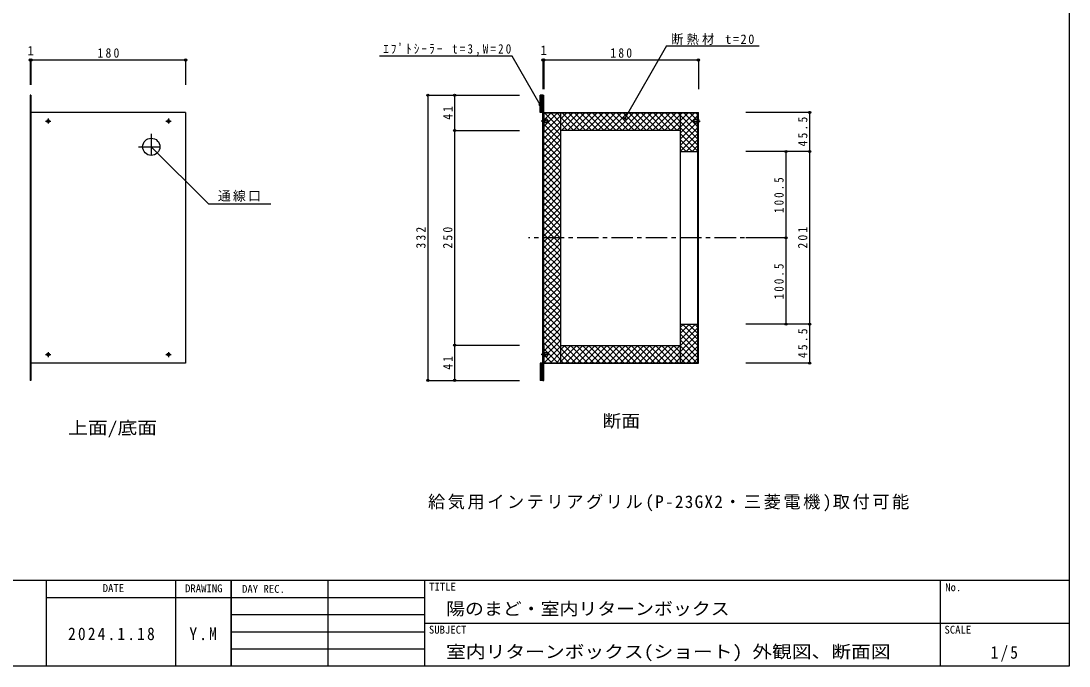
# Model space of a CAD drawing. Units: millimetres at full size, sheet at 1:5. Extents: x -2292 to 1828, y -1273 to 1617.
# Drawn here: x 608 to 1828, y 212 to 963 of the extents above; entities that cross this region are included whole.
import ezdxf
from ezdxf.enums import TextEntityAlignment as Align

# ---------------------------------------------------------------- set-up
doc = ezdxf.new("R2010")
doc.units = ezdxf.units.MM
doc.header["$LTSCALE"] = 5
doc.header["$PDMODE"] = 32
doc.header["$PDSIZE"] = 2.5
doc.linetypes.add('CHAIN1', pattern=[8, 5, -1, 1, -1])
doc.layers.add('0-0', color=4, linetype='Continuous')
doc.layers.add('F-0', color=2, linetype='Continuous')
doc.styles.add('ＭＳ ゴシック', font='')
doc.styles.get('ＭＳ ゴシック').set_extended_font_data('MS Gothic')

msp = doc.modelspace()

# ---------------------------------------------------------------- linework, layer by layer
at = {"layer": '0-0'}
for p, q in [((1359.814, 934.336), (1311.056, 849.884)), ((1359.814, 934.336), (1467.378, 934.336)), ((619.956, 918.012), (618.956, 918.012)), ((618.956, 918.012), (618.956, 888.952)), ((619.956, 918.012), (619.956, 888.952)), ((619.956, 918.012), (619.956, 888.952)), ((619.956, 918.012), (619.956, 900.698)), ((619.956, 918.012), (619.956, 888.952)), ((619.956, 918.012), (799.956, 918.012)), ((619.956, 918.012), (619.956, 888.952)), ((799.956, 918.012), (799.956, 888.952)), ((1180.181, 922.252), (1025.797, 922.252)), ((1212.761, 865.822), (1180.181, 922.252)), ((1215.761, 918.012), (1216.761, 918.012)), ((1215.761, 918.012), (1215.761, 884.168)), ((1216.761, 918.012), (1216.761, 884.168)), ((1216.761, 918.012), (1396.761, 918.012)), ((1216.761, 918.012), (1216.761, 884.168)), ((1396.761, 918.012), (1396.761, 884.168)), ((1081.833, 876.925), (1081.833, 544.925)), ((1081.833, 876.925), (1188.637, 876.925)), ((1113.086, 876.925), (1113.086, 835.925)), ((1113.086, 876.925), (1188.637, 876.925)), ((1212.761, 856.925), (1212.761, 876.925)), ((1215.761, 876.925), (1212.761, 876.925)), ((1213.261, 856.925), (1213.261, 876.925)), ((1213.761, 856.925), (1213.761, 876.925)), ((1214.261, 856.925), (1214.261, 876.925)), ((1214.761, 856.925), (1214.761, 876.925)), ((1215.261, 856.925), (1215.261, 876.925)), ((1215.761, 856.925), (1212.761, 856.925)), ((1217.261, 841.074), (1232.611, 856.425)), ((1217.261, 848.145), (1225.54, 856.425)), ((1217.261, 855.216), (1218.469, 856.425)), ((1217.831, 856.425), (1236.761, 837.495)), ((1224.902, 856.425), (1236.761, 844.566)), ((1231.974, 856.425), (1236.761, 851.638)), ((1236.761, 842.582), (1250.604, 856.425)), ((1236.761, 849.653), (1243.533, 856.425)), ((1237.675, 836.425), (1257.675, 856.425)), ((1238.337, 856.425), (1258.337, 836.425)), ((1244.746, 836.425), (1264.746, 856.425)), ((1245.408, 856.425), (1265.408, 836.425)), ((1251.817, 836.425), (1271.817, 856.425)), ((1252.48, 856.425), (1272.48, 836.425)), ((1258.888, 836.425), (1278.888, 856.425)), ((1259.551, 856.425), (1279.551, 836.425)), ((1265.959, 836.425), (1285.959, 856.425)), ((1266.622, 856.425), (1286.622, 836.425)), ((1273.03, 836.425), (1293.03, 856.425)), ((1273.693, 856.425), (1293.693, 836.425)), ((1280.101, 836.425), (1300.101, 856.425)), ((1280.764, 856.425), (1300.764, 836.425)), ((1287.172, 836.425), (1307.172, 856.425)), ((1287.835, 856.425), (1307.835, 836.425)), ((1294.243, 836.425), (1314.243, 856.425)), ((1294.906, 856.425), (1314.906, 836.425)), ((1301.315, 836.425), (1321.315, 856.425)), ((1301.977, 856.425), (1321.977, 836.425)), ((1308.386, 836.425), (1328.386, 856.425)), ((1309.048, 856.425), (1329.048, 836.425)), ((1315.457, 836.425), (1335.457, 856.425)), ((1316.119, 856.425), (1336.119, 836.425)), ((1322.528, 836.425), (1342.528, 856.425)), ((1323.19, 856.425), (1343.19, 836.425)), ((1329.599, 836.425), (1349.599, 856.425)), ((1330.261, 856.425), (1350.261, 836.425)), ((1336.67, 836.425), (1356.67, 856.425)), ((1337.332, 856.425), (1357.332, 836.425)), ((1343.741, 836.425), (1363.741, 856.425)), ((1344.403, 856.425), (1364.403, 836.425)), ((1350.812, 836.425), (1370.812, 856.425)), ((1351.474, 856.425), (1371.474, 836.425)), ((1357.883, 836.425), (1377.883, 856.425)), ((1358.546, 856.425), (1396.261, 818.71)), ((1364.954, 836.425), (1384.954, 856.425)), ((1365.617, 856.425), (1396.261, 825.781)), ((1372.025, 836.425), (1392.025, 856.425)), ((1372.688, 856.425), (1396.261, 832.852)), ((1379.759, 856.425), (1395.761, 840.423)), ((1386.83, 856.425), (1395.761, 847.494)), ((1393.901, 856.425), (1395.761, 854.565)), ((1526.246, 856.925), (1451.818, 856.925)), ((1526.246, 856.925), (1451.818, 856.925)), ((1526.246, 856.925), (1451.818, 856.925)), ((1526.246, 856.925), (1526.246, 811.425)), ((1215.761, 850.125), (1215.761, 843.725)), ((1215.761, 848.525), (1217.261, 848.525)), ((1215.761, 845.325), (1217.261, 845.325)), ((1216.761, 833.503), (1236.761, 853.503)), ((1216.761, 826.432), (1236.761, 846.432)), ((1217.261, 849.924), (1236.761, 830.424)), ((1217.261, 848.425), (1217.261, 845.425)), ((1217.261, 842.853), (1236.761, 823.353)), ((1220.561, 848.925), (1217.761, 848.925)), ((1220.561, 844.925), (1217.761, 844.925)), ((1221.061, 848.425), (1221.061, 845.425)), ((1236.761, 850.93), (1251.266, 836.425)), ((1236.761, 843.859), (1244.195, 836.425)), ((1375.761, 833.089), (1395.761, 853.089)), ((1375.761, 826.018), (1395.761, 846.018)), ((1391.961, 845.425), (1391.961, 848.425)), ((1392.461, 848.925), (1395.261, 848.925)), ((1392.461, 844.925), (1395.261, 844.925)), ((1396.761, 848.525), (1395.761, 848.525)), ((1395.761, 845.425), (1395.761, 848.425)), ((1396.761, 845.325), (1395.761, 845.325)), ((1396.761, 843.725), (1396.761, 850.125)), ((1113.086, 835.925), (1188.637, 835.925)), ((1113.086, 835.925), (1113.086, 585.925)), ((1216.761, 819.361), (1236.761, 839.361)), ((1216.761, 812.29), (1236.761, 832.29)), ((1217.261, 835.782), (1236.761, 816.282)), ((1236.761, 836.788), (1237.124, 836.425)), ((1375.761, 818.947), (1395.761, 838.947)), ((1375.761, 811.876), (1396.261, 832.376)), ((1375.761, 832.138), (1396.261, 811.638)), ((1216.761, 805.219), (1236.761, 825.219)), ((1216.761, 798.148), (1236.761, 818.148)), ((1217.261, 828.711), (1236.761, 809.211)), ((1217.261, 821.64), (1236.761, 802.14)), ((1375.761, 825.067), (1389.403, 811.425)), ((1375.761, 817.996), (1382.332, 811.425)), ((1382.381, 811.425), (1396.261, 825.305)), ((1389.452, 811.425), (1396.261, 818.234)), ((759.956, 816.925), (826.414, 750.467)), ((1215.761, 610.425), (1215.761, 811.425)), ((1216.761, 610.425), (1216.761, 811.425)), ((1216.761, 791.076), (1236.761, 811.076)), ((1217.261, 814.569), (1236.761, 795.069)), ((1217.261, 807.498), (1236.761, 787.998)), ((1375.761, 610.425), (1375.761, 811.425)), ((1396.261, 610.425), (1396.261, 811.425)), ((1396.761, 610.425), (1396.761, 811.425)), ((1526.246, 811.425), (1451.818, 811.425)), ((1498.633, 811.425), (1451.818, 811.425)), ((1498.633, 811.425), (1498.633, 710.925)), ((1526.246, 811.425), (1526.246, 610.425)), ((1216.761, 784.005), (1236.761, 804.005)), ((1216.761, 776.934), (1236.761, 796.934)), ((1217.261, 800.427), (1236.761, 780.927)), ((1217.261, 793.356), (1236.761, 773.856)), ((1216.761, 769.863), (1236.761, 789.863)), ((1216.761, 762.792), (1236.761, 782.792)), ((1217.261, 786.285), (1236.761, 766.785)), ((1216.761, 755.721), (1236.761, 775.721)), ((1216.761, 748.65), (1236.761, 768.65)), ((1217.261, 779.214), (1236.761, 759.714)), ((1217.261, 772.143), (1236.761, 752.643)), ((1216.761, 741.579), (1236.761, 761.579)), ((1217.261, 765.072), (1236.761, 745.572)), ((1217.261, 758), (1236.761, 738.5)), ((826.414, 750.467), (899.001, 750.467)), ((1216.761, 734.508), (1236.761, 754.508)), ((1216.761, 727.437), (1236.761, 747.437)), ((1217.261, 750.929), (1236.761, 731.429)), ((1216.761, 720.366), (1236.761, 740.366)), ((1216.761, 713.295), (1236.761, 733.295)), ((1217.261, 743.858), (1236.761, 724.358)), ((1217.261, 736.787), (1236.761, 717.287)), ((1216.761, 706.224), (1236.761, 726.224)), ((1217.261, 729.716), (1236.761, 710.216)), ((1217.261, 722.645), (1236.761, 703.145)), ((1216.537, 691.857), (1236.537, 711.857)), ((1216.761, 699.153), (1236.761, 719.153)), ((1217.037, 715.35), (1236.537, 695.85)), ((1217.037, 708.279), (1236.537, 688.779)), ((1498.633, 710.925), (1451.818, 710.925)), ((1498.633, 710.925), (1498.633, 610.425)), ((1216.537, 684.786), (1236.537, 704.786)), ((1216.537, 677.715), (1236.537, 697.715)), ((1217.037, 701.208), (1236.537, 681.708)), ((1216.537, 670.644), (1236.537, 690.644)), ((1216.537, 663.573), (1236.537, 683.573)), ((1217.037, 694.137), (1236.537, 674.637)), ((1217.037, 687.066), (1236.537, 667.566)), ((1216.537, 656.502), (1236.537, 676.502)), ((1217.037, 679.995), (1236.537, 660.495)), ((1217.037, 672.924), (1236.537, 653.424)), ((1216.537, 649.431), (1236.537, 669.431)), ((1216.537, 642.36), (1236.537, 662.36)), ((1217.037, 665.852), (1236.537, 646.352)), ((1217.037, 658.781), (1236.537, 639.281)), ((1216.537, 635.289), (1236.537, 655.289)), ((1216.537, 628.218), (1236.537, 648.218)), ((1217.037, 651.71), (1236.537, 632.21)), ((1216.537, 621.147), (1236.537, 641.147)), ((1217.037, 644.639), (1236.537, 625.139)), ((1217.037, 637.568), (1236.537, 618.068)), ((1216.537, 614.076), (1236.537, 634.076)), ((1216.537, 607.005), (1236.537, 627.005)), ((1217.037, 630.497), (1236.537, 610.997)), ((1217.037, 623.426), (1236.537, 603.926)), ((1216.537, 599.933), (1236.537, 619.933)), ((1216.537, 592.862), (1236.537, 612.862)), ((1217.037, 616.355), (1236.537, 596.855)), ((1375.761, 592.673), (1393.513, 610.425)), ((1375.761, 599.744), (1386.442, 610.425)), ((1375.761, 606.815), (1379.37, 610.425)), ((1378.271, 610.425), (1396.261, 592.435)), ((1385.342, 610.425), (1396.261, 599.506)), ((1392.413, 610.425), (1396.261, 606.578)), ((1526.246, 610.425), (1451.818, 610.425)), ((1498.633, 610.425), (1451.818, 610.425)), ((1216.537, 585.791), (1236.537, 605.791)), ((1216.537, 578.72), (1236.537, 598.72)), ((1217.037, 609.284), (1236.537, 589.784)), ((1217.037, 602.213), (1236.761, 582.489)), ((1362.655, 565.425), (1396.261, 599.031)), ((1375.761, 585.602), (1396.261, 606.102)), ((1375.761, 605.864), (1396.261, 585.364)), ((1375.761, 598.793), (1396.261, 578.293)), ((1113.086, 585.925), (1188.637, 585.925)), ((1113.086, 585.925), (1113.086, 544.925)), ((1216.761, 595.866), (1236.761, 575.866)), ((1216.761, 588.795), (1236.761, 568.795)), ((1217.261, 572.373), (1236.761, 591.873)), ((1369.726, 565.425), (1396.261, 591.96)), ((1375.761, 591.722), (1396.261, 571.222)), ((1215.761, 578.125), (1215.761, 571.725)), ((1215.761, 576.525), (1217.261, 576.525)), ((1215.761, 573.325), (1217.261, 573.325)), ((1217.261, 579.444), (1223.241, 585.425)), ((1217.261, 581.224), (1233.06, 565.425)), ((1217.261, 576.425), (1217.261, 573.425)), ((1217.261, 574.153), (1225.989, 565.425)), ((1217.383, 565.425), (1236.761, 584.802)), ((1220.561, 576.925), (1217.761, 576.925)), ((1221.061, 576.425), (1221.061, 573.425)), ((1224.454, 565.425), (1236.761, 577.731)), ((1236.761, 566.81), (1255.376, 585.425)), ((1236.761, 573.881), (1248.304, 585.425)), ((1236.761, 580.952), (1241.233, 585.425)), ((1236.761, 582.23), (1253.566, 565.425)), ((1236.761, 575.159), (1246.495, 565.425)), ((1240.637, 585.425), (1260.637, 565.425)), ((1242.447, 565.425), (1262.447, 585.425)), ((1247.708, 585.425), (1267.708, 565.425)), ((1249.518, 565.425), (1269.518, 585.425)), ((1254.779, 585.425), (1274.779, 565.425)), ((1256.589, 565.425), (1276.589, 585.425)), ((1261.85, 585.425), (1281.85, 565.425)), ((1263.66, 565.425), (1283.66, 585.425)), ((1268.921, 585.425), (1288.921, 565.425)), ((1270.731, 565.425), (1290.731, 585.425)), ((1275.992, 585.425), (1295.992, 565.425)), ((1277.802, 565.425), (1297.802, 585.425)), ((1283.063, 585.425), (1303.063, 565.425)), ((1284.873, 565.425), (1304.873, 585.425)), ((1290.134, 585.425), (1310.134, 565.425)), ((1291.944, 565.425), (1311.944, 585.425)), ((1297.205, 585.425), (1317.205, 565.425)), ((1299.015, 565.425), (1319.015, 585.425)), ((1304.276, 585.425), (1324.276, 565.425)), ((1306.086, 565.425), (1326.086, 585.425)), ((1311.347, 585.425), (1331.347, 565.425)), ((1313.157, 565.425), (1333.157, 585.425)), ((1318.419, 585.425), (1338.419, 565.425)), ((1320.228, 565.425), (1340.228, 585.425)), ((1325.49, 585.425), (1345.49, 565.425)), ((1327.299, 565.425), (1347.299, 585.425)), ((1332.561, 585.425), (1352.561, 565.425)), ((1334.37, 565.425), (1354.37, 585.425)), ((1339.632, 585.425), (1359.632, 565.425)), ((1341.442, 565.425), (1361.442, 585.425)), ((1346.703, 585.425), (1366.703, 565.425)), ((1348.513, 565.425), (1368.513, 585.425)), ((1353.774, 585.425), (1373.774, 565.425)), ((1355.584, 565.425), (1375.584, 585.425)), ((1360.845, 585.425), (1380.845, 565.425)), ((1367.916, 585.425), (1387.916, 565.425)), ((1374.987, 585.425), (1394.987, 565.425)), ((1376.797, 565.425), (1396.261, 584.889)), ((1383.868, 565.425), (1396.261, 577.817)), ((1212.761, 564.925), (1212.761, 544.925)), ((1215.761, 564.925), (1212.761, 564.925)), ((1213.261, 564.925), (1213.261, 544.925)), ((1213.761, 564.925), (1213.761, 544.925)), ((1214.261, 564.925), (1214.261, 544.925)), ((1214.761, 564.925), (1214.761, 544.925)), ((1215.261, 564.925), (1215.261, 544.925)), ((1217.261, 567.082), (1218.918, 565.425)), ((1220.561, 572.925), (1217.761, 572.925)), ((1231.525, 565.425), (1236.761, 570.66)), ((1236.761, 568.088), (1239.424, 565.425)), ((1390.939, 565.425), (1396.261, 570.746)), ((1526.246, 564.925), (1451.818, 564.925)), ((1526.246, 564.925), (1451.818, 564.925)), ((1081.833, 544.925), (1188.637, 544.925)), ((1113.086, 544.925), (1188.637, 544.925)), ((1215.761, 544.925), (1212.761, 544.925))]:
    msp.add_line(p, q, dxfattribs=at)
at = {"layer": '0-0', "color": 7}
for p, q in [((618.956, 876.925), (618.956, 544.925)), ((619.956, 876.925), (618.956, 876.925)), ((619.956, 876.925), (619.956, 544.925)), ((1215.761, 876.925), (1216.761, 876.925)), ((1215.761, 811.425), (1215.761, 876.925)), ((1216.761, 811.425), (1216.761, 876.925)), ((799.956, 856.925), (619.956, 856.925)), ((799.956, 856.925), (799.956, 564.925)), ((1216.761, 856.925), (1396.761, 856.925)), ((1217.261, 836.425), (1217.261, 856.425)), ((1217.261, 856.425), (1395.761, 856.425)), ((1236.761, 565.425), (1236.761, 856.425)), ((1375.761, 811.425), (1375.761, 856.425)), ((1395.761, 836.925), (1395.761, 856.425)), ((1396.261, 811.425), (1396.261, 856.925)), ((1396.761, 811.425), (1396.761, 856.925)), ((1216.761, 836.925), (1217.261, 836.925)), ((1236.761, 836.425), (1375.761, 836.425)), ((1395.761, 836.925), (1396.261, 836.925)), ((1216.761, 811.425), (1215.761, 811.425)), ((1375.761, 811.425), (1396.761, 811.425)), ((1216.761, 610.425), (1215.761, 610.425)), ((1215.761, 544.925), (1215.761, 610.425)), ((1216.761, 544.925), (1216.761, 610.425)), ((1396.261, 565.425), (1396.261, 610.425)), ((1396.761, 564.925), (1396.761, 610.425)), ((1216.761, 584.925), (1217.261, 584.925)), ((1217.261, 565.425), (1217.261, 585.425)), ((1236.761, 585.425), (1375.761, 585.425)), ((799.956, 564.925), (619.956, 564.925)), ((1216.761, 564.925), (1396.761, 564.925)), ((1217.261, 565.425), (1396.261, 565.425)), ((619.956, 544.925), (618.956, 544.925)), ((1215.761, 544.925), (1216.761, 544.925))]:
    msp.add_line(p, q, dxfattribs=at)
at = {"layer": '0-0', "linetype": 'CHAIN1'}
for p, q in [((636.956, 846.925), (642.956, 846.925)), ((639.956, 849.925), (639.956, 843.925)), ((776.956, 846.925), (782.956, 846.925)), ((779.956, 849.925), (779.956, 843.925)), ((1223.724, 846.925), (1213.725, 846.925)), ((1388.797, 846.925), (1398.796, 846.925)), ((759.956, 831.925), (759.956, 801.925)), ((744.956, 816.925), (774.956, 816.925)), ((1480.539, 710.925), (1199.205, 710.925)), ((636.956, 574.925), (642.956, 574.925)), ((639.956, 577.925), (639.956, 571.925)), ((776.956, 574.925), (782.956, 574.925)), ((779.956, 577.925), (779.956, 571.925)), ((1223.724, 574.925), (1213.725, 574.925))]:
    msp.add_line(p, q, dxfattribs=at)
at = {"layer": '0-0', "color": 7}
msp.add_lwpolyline([(1375.761, 565.425), (1375.761, 610.425), (1396.761, 610.425)], dxfattribs=at)
at = {"layer": '0-0'}
msp.add_lwpolyline([(1526.246, 610.425), (1526.246, 564.925), (1451.818, 564.925)], dxfattribs=at)
at = {"layer": '0-0', "color": 7}
for centre, radius in [((639.956, 846.925), 1.65), ((779.956, 846.925), 1.65), ((759.956, 816.925), 10), ((759.956, 816.925), 10), ((639.956, 574.925), 1.65), ((779.956, 574.925), 1.65)]:
    msp.add_circle(centre, radius, dxfattribs=at)
at = {"layer": '0-0'}
for centre, radius, start, end in [((1221.761, 846.925), 6.8, 151.92751, 208.07248), ((1217.761, 848.425), 0.5, 90, 180), ((1217.761, 845.425), 0.5, 180, 270), ((1220.561, 848.425), 0.5, 0, 90), ((1220.561, 845.425), 0.5, 270, 0), ((1392.461, 848.425), 0.5, 90, 180), ((1392.461, 845.425), 0.5, 180, 270), ((1395.261, 848.425), 0.5, 0, 90), ((1395.261, 845.425), 0.5, 270, 0), ((1390.761, 846.925), 6.8, 331.92751, 28.07248), ((1221.761, 574.925), 6.8, 151.92751, 208.07248), ((1217.761, 576.425), 0.5, 90, 180), ((1217.761, 573.425), 0.5, 180, 270), ((1220.561, 576.425), 0.5, 0, 90), ((1220.561, 573.425), 0.5, 270, 0)]:
    msp.add_arc(centre, radius, start, end, dxfattribs=at)
at = {"layer": '0-0', "color": 5}
for p in [(618.956, 918.012), (619.956, 918.012), (799.956, 918.012), (1215.761, 918.012), (1216.761, 918.012), (1396.761, 918.012), (1081.833, 876.925), (1113.086, 876.925), (1212.761, 865.822), (1526.246, 856.925), (1311.056, 849.884), (1113.086, 835.925), (1498.633, 811.425), (1526.246, 811.425), (1498.633, 710.925), (1498.633, 610.425), (1526.246, 610.425), (1113.086, 585.925), (1526.246, 564.925), (1081.833, 544.925), (1113.086, 544.925)]:
    msp.add_point(p, dxfattribs=at)
at = {"layer": 'F-0', "color": 5}
for p, q in [((1828.126, 1617.338), (1828.126, 212.338)), ((-191.874, 312.338), (1828.126, 312.338)), ((1828.126, 212.338), (-191.874, 212.338))]:
    msp.add_line(p, q, dxfattribs=at)
at = {"layer": 'F-0'}
for p, q in [((638.126, 212.338), (638.126, 312.338)), ((638.126, 212.338), (638.126, 312.338)), ((788.126, 312.338), (788.126, 212.338)), ((853.126, 212.338), (853.126, 312.338)), ((1078.126, 312.338), (1078.126, 212.338)), ((1678.126, 312.338), (1678.126, 212.338)), ((638.126, 292.338), (853.126, 292.338)), ((853.126, 292.338), (1078.126, 292.338)), ((853.126, 272.338), (1078.126, 272.338)), ((1078.126, 262.338), (1828.126, 262.338)), ((853.126, 252.338), (1078.126, 252.338)), ((853.126, 232.338), (1078.126, 232.338))]:
    msp.add_line(p, q, dxfattribs=at)
at = {"layer": 'F-0', "color": 7}
for p, q in [((853.126, 312.338), (853.126, 212.338)), ((965.626, 312.338), (965.626, 212.338))]:
    msp.add_line(p, q, dxfattribs=at)

# ---------------------------------------------------------------- texts
at = {"layer": '0-0', "color": 7, "style": 'ＭＳ ゴシック'}
for p in [(615.77, 919.99), (1212.895, 920.547)]:
    msp.add_text('1', height=11, dxfattribs=at).set_placement(p, align=Align.BOTTOM_LEFT)
for s, width, p in [('断面', 1.1, (1285.033, 486.019)), ('上面/底面', 1.15, (663.197, 477.969))]:
    msp.add_text(s, height=14.66, dxfattribs=dict(at, width=width)).set_placement(p, align=Align.BOTTOM_LEFT)
at = {"layer": '0-0', "color": 7, "attachment_point": 7, "style": 'ＭＳ ゴシック'}
for s, insert, char_height in [('\\T1.26;\\W0.95;断熱材\\~t=20', (1365.071, 935.436), 11), ('\\T1.38;\\W0.9;180', (697.456, 920.512), 11), ('\\T1.4;\\W0.85;ｴﾌﾟﾄｼｰﾗｰ\\~t=3,W=20', (1029.888, 922.685), 11), ('\\T1.38;\\W0.9;180', (1294.261, 920.512), 11), ('\\T1.17;通線口', (837.503, 753.093), 11), ('\\T1.15;給気用インテリアグリル(P-23GX2・三菱電機)取付可能', (1082.02, 392.423), 14.66)]:
    msp.add_mtext(s, dxfattribs=dict(at, insert=insert, char_height=char_height))
at = {"layer": '0-0', "color": 7, "char_height": 11, "attachment_point": 7, "rotation": 90, "style": 'ＭＳ ゴシック'}
for s, insert in [('\\T1.36;\\W0.9;41', (1110.586, 848.3)), ('\\T1.38;\\W0.9;45.5', (1523.746, 817.3)), ('\\T1.38;\\W0.85;100.5', (1496.133, 739.925)), ('\\T1.38;\\W0.9;332', (1079.333, 698.425)), ('\\T1.38;\\W0.9;250', (1110.586, 698.425)), ('\\T1.38;\\W0.9;201', (1523.746, 698.425)), ('\\T1.38;\\W0.85;100.5', (1496.133, 639.425)), ('\\T1.38;\\W0.9;45.5', (1523.746, 570.8)), ('\\T1.36;\\W0.9;41', (1110.586, 557.3))]:
    msp.add_mtext(s, dxfattribs=dict(at, insert=insert))
at = {"layer": 'F-0', "color": 4, "style": 'ＭＳ ゴシック'}
for s, p in [('DATE', (703.463, 295.775)), ('DRAWING', (799.282, 295.5)), ('DAY REC.', (865.626, 294.838)), ('TITLE', (1083.387, 297.442)), ('No.', (1684.012, 296.757)), ('SUBJECT', (1083.126, 247.338)), ('SCALE', (1683.126, 247.338))]:
    msp.add_text(s, height=9.164, dxfattribs=at).set_placement(p, align=Align.BOTTOM_LEFT)
at = {"layer": 'F-0', "color": 7, "style": 'ＭＳ ゴシック'}
for s, width, p in [('陽のまど・室内リターンボックス', 1.1, (1103.126, 267.338)), ('室内リターンボックス(ショート) 外観図、断面図', 1.15, (1103.126, 217.338))]:
    msp.add_text(s, height=14.66, dxfattribs=dict(at, width=width)).set_placement(p, align=Align.BOTTOM_LEFT)
at = {"layer": 'F-0', "color": 7, "char_height": 14.66, "attachment_point": 7, "style": 'ＭＳ ゴシック'}
for s, insert in [('\\T1.28;\\W0.9;2024.1.18', (663.126, 242.338)), ('\\T1.27;\\W0.9;Y.M', (804.376, 242.338)), ('\\T1.27;\\W0.9;1/5', (1736.876, 217.338))]:
    msp.add_mtext(s, dxfattribs=dict(at, insert=insert))

doc.saveas('drawing.dxf')
